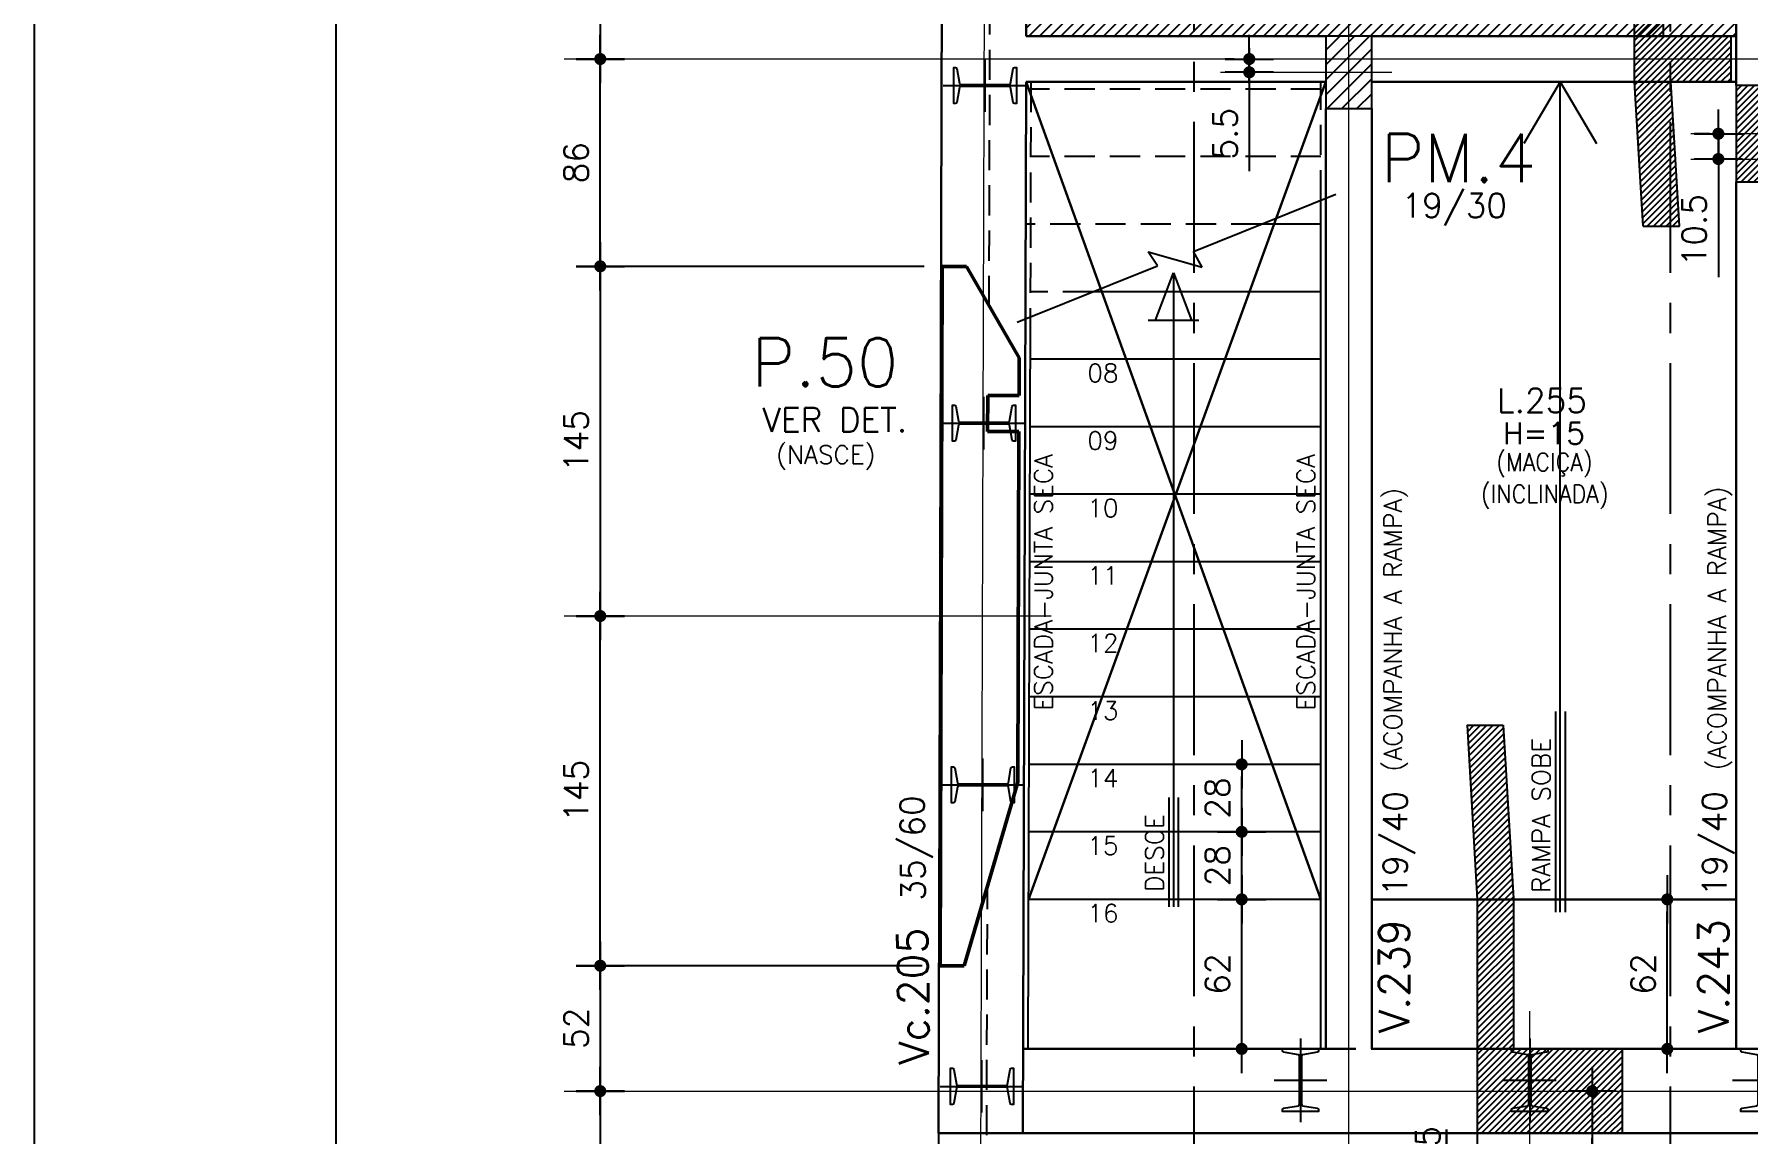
# Model space of a CAD drawing. Header units: inches. Extents: x 0 to 5940, y 0 to 4205.
# Drawn here: x 0 to 710, y 983 to 1438 of the extents above; entities that cross this region are included whole.
import ezdxf
from ezdxf.enums import TextEntityAlignment as Align

# ---------------------------------------------------------------- set-up
doc = ezdxf.new("R2010")
doc.units = ezdxf.units.IN
doc.header["$LTSCALE"] = 50
doc.header["$MEASUREMENT"] = 0
doc.linetypes.add('CENTER', pattern=[2, 1.25, -0.25, 0.25, -0.25])
doc.linetypes.add('HIDDEN', pattern=[0.375, 0.25, -0.125])
for name, color, linetype in [('ALVENARIA', 10, 'HIDDEN'), ('CORTE-FORMA', 1, 'Continuous'), ('COTA', 6, 'Continuous'), ('DIVISA DO TERRENO', 1, 'CENTER'), ('ESCADA', 8, 'Continuous'), ('FO-HACHURA_PILAR-CONT', 252, 'Continuous'), ('FO-HACHURA_PILAR-MORRE', 252, 'Continuous'), ('FO-TEXTO-LAJES', 152, 'Continuous'), ('FO-TEXTO-VIGAS', 3, 'Continuous'), ('FOLHA', 7, 'Continuous'), ('HACHUR LAJE', 141, 'Continuous'), ('NIVEL', 3, 'Continuous'), ('P-C', 1, 'Continuous'), ('P-M', 7, 'Continuous'), ('P-N', 5, 'Continuous'), ('PERFIL-CORTINA', 253, 'Continuous'), ('PILAR METALICO', 210, 'Continuous'), ('TEXTO', 3, 'Continuous')]:
    doc.layers.add(name, color=color, linetype=linetype)
for name, color, linetype, lineweight in [('FO-Eixos', 150, 'Continuous', 5), ('FO-Textos dos pilares', 3, 'Continuous', 20), ('FO-Vigas', 2, 'Continuous', 30), ('SEM LAJE', 8, 'Continuous', 30)]:
    doc.layers.add(name, color=color, linetype=linetype, lineweight=lineweight)
doc.styles.add('ROMANS', font='romans.shx')
doc.dimstyles.new('COTA_50', dxfattribs={"dimscale": 5, "dimtxt": 2, "dimasz": 1, "dimexe": 2, "dimexo": 1.5, "dimgap": 1, "dimtad": 1, "dimzin": 12, "dimdsep": 46, "dimtxsty": 'ROMANS', "dimblk1": 'COTA', "dimblk2": 'COTA', "dimsah": 1, "dimcen": -4, "dimdle": 1.5, "dimclrd": 6, "dimclre": 6, "dimclrt": 3, "dimadec": 0, "dimazin": 0, "dimtfac": 1, "dimtofl": 0, "dimtmove": 0, "dimatfit": 3, "dimldrblk": 'COTA', "dimfxl": 1, "dimtolj": 1, "dimtzin": 12, "dimarcsym": 0})
pattern_1 = [(45, (-4662.459, 9121.8574), (-1.3258252, 1.3258252), [])]

# ---------------------------------------------------------------- blocks, each defined once
blk = doc.blocks.new('COTA')
at = {"layer": 'COTA'}
for p, q in [((0, -2), (0, 2)), ((2, 0), (-2, 0))]:
    blk.add_line(p, q, dxfattribs=at)
at = {"layer": 'COTA', "const_width": 0.5}
blk.add_lwpolyline([(-0.25, 0, 1), (0.25, 0, 1)], format="xyb", close=True, dxfattribs=at)
blk = doc.blocks.new('*D180')
at = {"layer": 'COTA', "color": 6, "lineweight": -2, "transparency": 16777216}
for p, q in [((240.71, 1638.71), (224.57, 1638.71)), ((234.57, 1633.71), (234.57, 1433.17)), ((240.71, 1428.17), (224.57, 1428.17))]:
    blk.add_line(p, q, dxfattribs=at)
at = {"layer": 'Defpoints', "color": 0, "transparency": 16777216}
for p in [(248.21, 1638.71), (234.57, 1428.17), (248.21, 1428.17)]:
    blk.add_point(p, dxfattribs=at)
at = {"layer": 'COTA', "color": 6, "lineweight": -2, "transparency": 16777216, "xscale": 5, "yscale": 5, "zscale": 5}
for p, rotation in [((234.57, 1638.71), 90), ((234.57, 1428.17), 270)]:
    blk.add_blockref('COTA', p, dxfattribs=dict(at, rotation=rotation))
at = {"layer": 'COTA', "color": 3, "transparency": 16777216, "insert": (224.57, 1533.44), "char_height": 10, "attachment_point": 5, "rotation": 90, "style": 'ROMANS'}
blk.add_mtext('\\A1;210.5', dxfattribs=at)
blk = doc.blocks.new('*D181')
at = {"layer": 'COTA', "color": 6, "lineweight": -2, "transparency": 16777216}
for p, q in [((243.64, 1428.17), (224.57, 1428.17)), ((234.57, 1347.21), (234.57, 1423.17)), ((368.8, 1342.21), (224.57, 1342.21))]:
    blk.add_line(p, q, dxfattribs=at)
at = {"layer": 'Defpoints', "color": 0, "transparency": 16777216}
for p in [(234.57, 1428.17), (251.14, 1428.17), (376.3, 1342.21)]:
    blk.add_point(p, dxfattribs=at)
at = {"layer": 'COTA', "color": 6, "lineweight": -2, "transparency": 16777216, "xscale": 5, "yscale": 5, "zscale": 5}
for p, rotation in [((234.57, 1428.17), 90), ((234.57, 1342.21), 270)]:
    blk.add_blockref('COTA', p, dxfattribs=dict(at, rotation=rotation))
at = {"layer": 'COTA', "color": 3, "transparency": 16777216, "insert": (224.57, 1385.19), "char_height": 10, "attachment_point": 5, "rotation": 90, "style": 'ROMANS'}
blk.add_mtext('\\A1;86', dxfattribs=at)
blk = doc.blocks.new('*D182')
at = {"layer": 'COTA', "color": 6, "lineweight": -2, "transparency": 16777216}
for p, q in [((241.83, 1052.21), (224.57, 1052.21)), ((234.57, 1047.21), (234.57, 1005.21)), ((241.83, 1000.21), (224.57, 1000.21))]:
    blk.add_line(p, q, dxfattribs=at)
at = {"layer": 'Defpoints', "color": 0, "transparency": 16777216}
for p in [(249.33, 1052.21), (234.57, 1000.21), (249.33, 1000.21)]:
    blk.add_point(p, dxfattribs=at)
at = {"layer": 'COTA', "color": 6, "lineweight": -2, "transparency": 16777216, "xscale": 5, "yscale": 5, "zscale": 5}
for p, rotation in [((234.57, 1052.21), 90), ((234.57, 1000.21), 270)]:
    blk.add_blockref('COTA', p, dxfattribs=dict(at, rotation=rotation))
at = {"layer": 'COTA', "color": 3, "transparency": 16777216, "insert": (224.57, 1026.21), "char_height": 10, "attachment_point": 5, "rotation": 90, "style": 'ROMANS'}
blk.add_mtext('\\A1;52', dxfattribs=at)
blk = doc.blocks.new('*D183')
at = {"layer": 'COTA', "color": 6, "lineweight": -2, "transparency": 16777216}
for p, q in [((242.31, 1000.21), (224.57, 1000.21)), ((234.57, 995.21), (234.57, 920.71)), ((242.31, 915.71), (224.57, 915.71))]:
    blk.add_line(p, q, dxfattribs=at)
at = {"layer": 'Defpoints', "color": 0, "transparency": 16777216}
for p in [(249.81, 1000.21), (234.57, 915.71), (249.81, 915.71)]:
    blk.add_point(p, dxfattribs=at)
at = {"layer": 'COTA', "color": 6, "lineweight": -2, "transparency": 16777216, "xscale": 5, "yscale": 5, "zscale": 5}
for p, rotation in [((234.57, 1000.21), 90), ((234.57, 915.71), 270)]:
    blk.add_blockref('COTA', p, dxfattribs=dict(at, rotation=rotation))
at = {"layer": 'COTA', "color": 3, "transparency": 16777216, "insert": (224.57, 957.96), "char_height": 10, "attachment_point": 5, "rotation": 90, "style": 'ROMANS'}
blk.add_mtext('\\A1;84.5', dxfattribs=at)
blk = doc.blocks.new('*D187')
at = {"layer": 'COTA', "color": 6, "lineweight": -2, "transparency": 16777216}
for p, q in [((647.71, 1000.21), (635.65, 1000.21)), ((645.65, 995.21), (645.65, 975.71)), ((647.71, 970.71), (635.65, 970.71)), ((645.65, 970.71), (645.65, 925.23))]:
    blk.add_line(p, q, dxfattribs=at)
at = {"layer": 'Defpoints', "color": 0, "transparency": 16777216}
for p in [(655.21, 1000.21), (645.65, 970.71), (655.21, 970.71)]:
    blk.add_point(p, dxfattribs=at)
at = {"layer": 'COTA', "color": 6, "lineweight": -2, "transparency": 16777216, "xscale": 5, "yscale": 5, "zscale": 5}
for p, rotation in [((645.65, 1000.21), 90), ((645.65, 970.71), 270)]:
    blk.add_blockref('COTA', p, dxfattribs=dict(at, rotation=rotation))
at = {"layer": 'COTA', "color": 3, "transparency": 16777216, "insert": (635.65, 945.47), "char_height": 10, "attachment_point": 5, "rotation": 90, "style": 'ROMANS'}
blk.add_mtext('\\A1;29.5', dxfattribs=at)
blk = doc.blocks.new('*D201')
at = {"layer": 'COTA', "color": 6, "lineweight": -2, "transparency": 16777216}
for p, q in [((697.95, 1402.21), (697.95, 1407.21)), ((694.45, 1397.21), (687.95, 1397.21)), ((694.45, 1386.71), (687.95, 1386.71)), ((697.95, 1381.71), (697.95, 1337.66))]:
    blk.add_line(p, q, dxfattribs=at)
at = {"layer": 'Defpoints', "color": 0, "transparency": 16777216}
for p in [(701.95, 1397.21), (697.95, 1386.71), (701.95, 1386.71)]:
    blk.add_point(p, dxfattribs=at)
at = {"layer": 'COTA', "color": 6, "lineweight": -2, "transparency": 16777216, "xscale": 5, "yscale": 5, "zscale": 5}
for p, rotation in [((697.95, 1397.21), 270), ((697.95, 1386.71), 90)]:
    blk.add_blockref('COTA', p, dxfattribs=dict(at, rotation=rotation))
at = {"layer": 'COTA', "color": 3, "transparency": 16777216, "insert": (687.95, 1357.18), "char_height": 10, "attachment_point": 5, "rotation": 90, "style": 'ROMANS'}
blk.add_mtext('\\A1;10.5', dxfattribs=at)
blk = doc.blocks.new('*D278')
at = {"layer": 'COTA', "color": 6, "lineweight": -2, "transparency": 16777216}
for p, q in [((368.8, 1342.21), (224.57, 1342.21)), ((234.57, 1337.21), (234.57, 1202.21)), ((240.09, 1197.21), (224.57, 1197.21))]:
    blk.add_line(p, q, dxfattribs=at)
at = {"layer": 'Defpoints', "color": 0, "transparency": 16777216}
for p in [(376.3, 1342.21), (234.57, 1197.21), (247.59, 1197.21)]:
    blk.add_point(p, dxfattribs=at)
at = {"layer": 'COTA', "color": 6, "lineweight": -2, "transparency": 16777216, "xscale": 5, "yscale": 5, "zscale": 5}
for p, rotation in [((234.57, 1342.21), 90), ((234.57, 1197.21), 270)]:
    blk.add_blockref('COTA', p, dxfattribs=dict(at, rotation=rotation))
at = {"layer": 'COTA', "color": 3, "transparency": 16777216, "insert": (224.57, 1269.71), "char_height": 10, "attachment_point": 5, "rotation": 90, "style": 'ROMANS'}
blk.add_mtext('\\A1;145', dxfattribs=at)
blk = doc.blocks.new('*D279')
at = {"layer": 'COTA', "color": 6, "lineweight": -2, "transparency": 16777216}
for p, q in [((242.04, 1197.21), (224.57, 1197.21)), ((234.57, 1057.21), (234.57, 1192.21)), ((367.95, 1052.21), (224.57, 1052.21))]:
    blk.add_line(p, q, dxfattribs=at)
at = {"layer": 'Defpoints', "color": 0, "transparency": 16777216}
for p in [(234.57, 1197.21), (249.54, 1197.21), (375.45, 1052.21)]:
    blk.add_point(p, dxfattribs=at)
at = {"layer": 'COTA', "color": 6, "lineweight": -2, "transparency": 16777216, "xscale": 5, "yscale": 5, "zscale": 5}
for p, rotation in [((234.57, 1197.21), 90), ((234.57, 1052.21), 270)]:
    blk.add_blockref('COTA', p, dxfattribs=dict(at, rotation=rotation))
at = {"layer": 'COTA', "color": 3, "transparency": 16777216, "insert": (224.57, 1124.71), "char_height": 10, "attachment_point": 5, "rotation": 90, "style": 'ROMANS'}
blk.add_mtext('\\A1;145', dxfattribs=at)
blk = doc.blocks.new('*D296')
at = {"layer": 'COTA', "color": 6, "lineweight": -2, "transparency": 16777216}
for p, q in [((503.55, 1433.17), (503.55, 1438.17)), ((497.27, 1428.17), (493.55, 1428.17)), ((497.27, 1422.67), (493.55, 1422.67)), ((503.55, 1417.67), (503.55, 1381.72))]:
    blk.add_line(p, q, dxfattribs=at)
at = {"layer": 'Defpoints', "color": 0, "transparency": 16777216}
for p in [(504.77, 1428.17), (503.55, 1422.67), (504.77, 1422.67)]:
    blk.add_point(p, dxfattribs=at)
at = {"layer": 'COTA', "color": 6, "lineweight": -2, "transparency": 16777216, "xscale": 5, "yscale": 5, "zscale": 5}
for p, rotation in [((503.55, 1428.17), 270), ((503.55, 1422.67), 90)]:
    blk.add_blockref('COTA', p, dxfattribs=dict(at, rotation=rotation))
at = {"layer": 'COTA', "color": 3, "transparency": 16777216, "insert": (493.55, 1397.2), "char_height": 10, "attachment_point": 5, "rotation": 90, "style": 'ROMANS'}
blk.add_mtext('\\A1;5.5', dxfattribs=at)
blk = doc.blocks.new('*D311')
at = {"layer": 'COTA', "color": 6, "lineweight": -2, "transparency": 16777216}
for p, q in [((675.84, 1079.71), (666.79, 1079.71)), ((676.79, 1022.71), (676.79, 1074.71)), ((675.84, 1017.71), (666.79, 1017.71))]:
    blk.add_line(p, q, dxfattribs=at)
at = {"layer": 'Defpoints', "color": 0, "transparency": 16777216}
for p in [(676.79, 1079.71), (683.34, 1079.71), (683.34, 1017.71)]:
    blk.add_point(p, dxfattribs=at)
at = {"layer": 'COTA', "color": 6, "lineweight": -2, "transparency": 16777216, "xscale": 5, "yscale": 5, "zscale": 5}
for p, rotation in [((676.79, 1079.71), 90), ((676.79, 1017.71), 270)]:
    blk.add_blockref('COTA', p, dxfattribs=dict(at, rotation=rotation))
at = {"layer": 'COTA', "color": 3, "transparency": 16777216, "insert": (666.79, 1048.71), "char_height": 10, "attachment_point": 5, "rotation": 90, "style": 'ROMANS'}
blk.add_mtext('\\A1;62', dxfattribs=at)
blk = doc.blocks.new('*D312')
at = {"layer": 'COTA', "color": 6, "lineweight": -2, "transparency": 16777216}
for p, q in [((503.35, 1079.71), (510.41, 1079.71)), ((500.41, 1022.71), (500.41, 1074.71)), ((503.35, 1017.71), (510.41, 1017.71))]:
    blk.add_line(p, q, dxfattribs=at)
at = {"layer": 'Defpoints', "color": 0, "transparency": 16777216}
for p in [(495.85, 1079.71), (500.41, 1079.71), (495.85, 1017.71)]:
    blk.add_point(p, dxfattribs=at)
at = {"layer": 'COTA', "color": 6, "lineweight": -2, "transparency": 16777216, "xscale": 5, "yscale": 5, "zscale": 5}
for p, rotation in [((500.41, 1079.71), 90), ((500.41, 1017.71), 270)]:
    blk.add_blockref('COTA', p, dxfattribs=dict(at, rotation=rotation))
at = {"layer": 'COTA', "color": 3, "transparency": 16777216, "insert": (490.41, 1048.71), "char_height": 10, "attachment_point": 5, "rotation": 90, "style": 'ROMANS'}
blk.add_mtext('\\A1;62', dxfattribs=at)
blk = doc.blocks.new('*D313')
at = {"layer": 'COTA', "color": 6, "lineweight": -2, "transparency": 16777216}
for p, q in [((495.15, 1107.71), (510.41, 1107.71)), ((500.41, 1084.71), (500.41, 1102.71)), ((495.15, 1079.71), (510.41, 1079.71))]:
    blk.add_line(p, q, dxfattribs=at)
at = {"layer": 'Defpoints', "color": 0, "transparency": 16777216}
for p in [(487.65, 1107.71), (500.41, 1107.71), (487.65, 1079.71)]:
    blk.add_point(p, dxfattribs=at)
at = {"layer": 'COTA', "color": 6, "lineweight": -2, "transparency": 16777216, "xscale": 5, "yscale": 5, "zscale": 5}
for p, rotation in [((500.41, 1107.71), 90), ((500.41, 1079.71), 270)]:
    blk.add_blockref('COTA', p, dxfattribs=dict(at, rotation=rotation))
at = {"layer": 'COTA', "color": 3, "transparency": 16777216, "insert": (490.41, 1093.71), "char_height": 10, "attachment_point": 5, "rotation": 90, "style": 'ROMANS'}
blk.add_mtext('\\A1;28', dxfattribs=at)
blk = doc.blocks.new('*D320')
at = {"layer": 'COTA', "color": 6, "lineweight": -2, "transparency": 16777216}
for p, q in [((499.25, 1135.71), (490.41, 1135.71)), ((500.41, 1112.71), (500.41, 1130.71)), ((499.25, 1107.71), (490.41, 1107.71))]:
    blk.add_line(p, q, dxfattribs=at)
at = {"layer": 'Defpoints', "color": 0, "transparency": 16777216}
for p in [(500.41, 1135.71), (506.75, 1135.71), (506.75, 1107.71)]:
    blk.add_point(p, dxfattribs=at)
at = {"layer": 'COTA', "color": 6, "lineweight": -2, "transparency": 16777216, "xscale": 5, "yscale": 5, "zscale": 5}
for p, rotation in [((500.41, 1135.71), 90), ((500.41, 1107.71), 270)]:
    blk.add_blockref('COTA', p, dxfattribs=dict(at, rotation=rotation))
at = {"layer": 'COTA', "color": 3, "transparency": 16777216, "insert": (490.41, 1121.71), "char_height": 10, "attachment_point": 5, "rotation": 90, "style": 'ROMANS'}
blk.add_mtext('\\A1;28', dxfattribs=at)
blk = doc.blocks.new('A$7E7B159102C265')
at = {"layer": 'PERFIL-CORTINA'}
for p, q in [((18.61, 939.39), (18.61, 961.21)), ((1.26, 950.3), (35.96, 950.3)), ((18.18, 799.39), (18.18, 821.21)), ((0.83, 810.3), (35.53, 810.3)), ((17.73, 649.39), (17.73, 671.21)), ((0.38, 660.3), (35.08, 660.3)), ((149.36, 555.17), (149.36, 520.47)), ((244.36, 555.17), (244.36, 520.47)), ((17.35, 524.39), (17.35, 546.21)), ((0, 535.3), (34.7, 535.3)), ((138.45, 537.82), (160.27, 537.82)), ((233.45, 537.82), (255.27, 537.82)), ((328.45, 537.82), (350.27, 537.82))]:
    blk.add_line(p, q, dxfattribs=at)
for points in [[(28.57, 949.9), (8.64, 949.9, 0.348536), (8.03, 949.42), (6.97, 943.28, -0.348536), (6.36, 942.8), (5.61, 942.8), (5.61, 957.8), (6.36, 957.8, -0.348536), (6.97, 957.31), (8.03, 951.17, 0.348536), (8.64, 950.69), (28.57, 950.69, 0.348536), (29.18, 951.17), (30.24, 957.31, -0.348536), (30.85, 957.8), (31.61, 957.8), (31.61, 942.8), (30.85, 942.8, -0.348536), (30.24, 943.28), (29.18, 949.42, 0.34905), (28.57, 949.9)], [(28.15, 809.9), (8.22, 809.9, 0.348536), (7.61, 809.42), (6.55, 803.28, -0.348536), (5.94, 802.8), (5.18, 802.8), (5.18, 817.8), (5.94, 817.8, -0.348536), (6.55, 817.31), (7.61, 811.17, 0.348536), (8.22, 810.69), (28.15, 810.69, 0.348536), (28.76, 811.17), (29.82, 817.31, -0.348536), (30.43, 817.8), (31.18, 817.8), (31.18, 802.8), (30.43, 802.8, -0.348536), (29.82, 803.28), (28.76, 809.42, 0.34905), (28.15, 809.9)], [(27.69, 659.9), (7.76, 659.9, 0.348536), (7.15, 659.42), (6.09, 653.28, -0.348536), (5.48, 652.8), (4.73, 652.8), (4.73, 667.8), (5.48, 667.8, -0.348536), (6.09, 667.32), (7.15, 661.17, 0.348536), (7.76, 660.69), (27.69, 660.69, 0.348536), (28.3, 661.17), (29.36, 667.32, -0.348536), (29.97, 667.8), (30.73, 667.8), (30.73, 652.8), (29.97, 652.8, -0.348536), (29.36, 653.28), (28.3, 659.42, 0.34905), (27.69, 659.9)], [(148.96, 527.85), (148.96, 547.78, 0.348536), (148.48, 548.39), (142.34, 549.46, -0.348536), (141.86, 550.06), (141.86, 550.82), (156.86, 550.82), (156.86, 550.06, -0.348536), (156.37, 549.46), (150.23, 548.39, 0.348536), (149.75, 547.78), (149.75, 527.85, 0.348536), (150.23, 527.25), (156.37, 526.18, -0.348536), (156.86, 525.57), (156.86, 524.82), (141.86, 524.82), (141.86, 525.57, -0.348536), (142.34, 526.18), (148.48, 527.25, 0.34905), (148.96, 527.85)], [(243.96, 527.85), (243.96, 547.78, 0.348536), (243.48, 548.39), (237.34, 549.46, -0.348536), (236.86, 550.06), (236.86, 550.82), (251.86, 550.82), (251.86, 550.06, -0.348536), (251.37, 549.46), (245.23, 548.39, 0.348536), (244.75, 547.78), (244.75, 527.85, 0.348536), (245.23, 527.25), (251.37, 526.18, -0.348536), (251.86, 525.57), (251.86, 524.82), (236.86, 524.82), (236.86, 525.57, -0.348536), (237.34, 526.18), (243.48, 527.25, 0.34905), (243.96, 527.85)], [(338.96, 527.85), (338.96, 547.78, 0.348536), (338.48, 548.39), (332.34, 549.46, -0.348536), (331.86, 550.06), (331.86, 550.82), (346.86, 550.82), (346.86, 550.06, -0.348536), (346.37, 549.46), (340.23, 548.39, 0.348536), (339.75, 547.78), (339.75, 527.85, 0.348536), (340.23, 527.25), (346.37, 526.18, -0.348536), (346.86, 525.57), (346.86, 524.82), (331.86, 524.82), (331.86, 525.57, -0.348536), (332.34, 526.18), (338.48, 527.25, 0.34905), (338.96, 527.85)], [(27.31, 534.91), (7.38, 534.91, 0.348536), (6.78, 534.42), (5.71, 528.28, -0.348536), (5.1, 527.8), (4.35, 527.8), (4.35, 542.8), (5.1, 542.8, -0.348536), (5.71, 542.32), (6.78, 536.18, 0.348536), (7.38, 535.69), (27.31, 535.69, 0.348536), (27.92, 536.18), (28.99, 542.32, -0.348536), (29.59, 542.8), (30.35, 542.8), (30.35, 527.8), (29.59, 527.8, -0.348536), (28.99, 528.28), (27.92, 534.42, 0.34905), (27.31, 534.91)]]:
    blk.add_lwpolyline(points, format="xyb", dxfattribs=at)

msp = doc.modelspace()

# ---------------------------------------------------------------- hatches: boundary and pattern name
at = {"layer": 'CORTE-FORMA'}
h = msp.add_hatch(dxfattribs=at)
h.set_pattern_fill('ANSI31', color=70, scale=15)
h.set_pattern_definition(pattern_1)
h.paths.add_polyline_path([(663.235, 1629.207), (663.235, 1418.673), (666.764, 1358.856), (681.79, 1358.856), (678.262, 1418.673), (703.235, 1418.673), (703.235, 1437.673), (675.235, 1437.673), (675.235, 1629.207), (689.06, 1629.207), (694.434, 1642.63), (693.149, 1634.337), (698.702, 1648.207), (635.735, 1648.207), (635.735, 1708.207), (620.735, 1708.207), (620.735, 1629.207)])
h = msp.add_hatch(dxfattribs=at)
h.set_pattern_fill('ANSI31', color=70, scale=15)
h.set_pattern_definition(pattern_1)
h.paths.add_polyline_path([(598.028, 982.707), (658.028, 982.707), (658.028, 1017.707), (613.028, 1017.707), (613.028, 1080.145), (608.831, 1151.91), (593.805, 1151.91), (598.028, 1079.707)])
at = {"layer": 'FO-HACHURA_PILAR-CONT'}
h = msp.add_hatch(dxfattribs=at)
h.set_pattern_fill('ANSI31', color=256, scale=15)
h.set_pattern_definition([(45, (-4652.459, 9121.8574), (-1.3258252, 1.3258252), [])])
h.paths.add_polyline_path([(705.304, 1377.207), (714.804, 1377.207), (724.304, 1377.207), (724.304, 1397.207), (724.304, 1417.207), (714.804, 1417.207), (705.304, 1417.207), (705.304, 1397.207)])
at = {"layer": 'FO-HACHURA_PILAR-MORRE'}
h = msp.add_hatch(dxfattribs=at)
h.set_pattern_fill('ANSI31', color=256, scale=35)
h.set_pattern_definition([(45, (-4340.959, 9121.8574), (-3.0935922, 3.0935922), [])])
h.paths.add_polyline_path([(554.27, 1407.673), (554.27, 1437.673), (535.27, 1437.673), (535.27, 1407.673)])
at = {"layer": 'HACHUR LAJE'}
h = msp.add_hatch(dxfattribs=at)
h.set_pattern_fill('ANSI31', color=53, scale=25)
h.set_pattern_definition([(45, (-4662.459, 9121.8574), (-2.2097087, 2.2097087), [])])
h.paths.add_polyline_path([(412.097, 1768.707), (584.27, 1768.707), (584.27, 1629.207), (705.304, 1629.207), (705.304, 1437.673), (411.094, 1437.673)])

# ---------------------------------------------------------------- linework, layer by layer
at = {"layer": 'ALVENARIA', "flags": 128}
for points in [[(395.747, 1325.804), (396.128, 1454.613)], [(394.563, 925.672), (395.035, 1085.017)]]:
    msp.add_lwpolyline(points, dxfattribs=at)
at = {"layer": 'CORTE-FORMA'}
for p, q in [((663.235, 1418.673), (663.235, 1629.207)), ((675.235, 1437.673), (675.235, 1629.207)), ((675.235, 1437.673), (703.235, 1437.673)), ((703.235, 1418.673), (703.235, 1437.673)), ((666.764, 1358.856), (663.235, 1418.673)), ((678.262, 1418.673), (703.235, 1418.673)), ((681.79, 1358.856), (678.262, 1418.673)), ((593.805, 1151.91), (598.028, 1079.707)), ((608.831, 1151.91), (613.028, 1080.145)), ((598.028, 1079.707), (598.028, 982.707)), ((613.028, 1080.145), (613.028, 1017.707)), ((613.028, 1017.707), (658.028, 1017.707)), ((658.028, 1017.707), (658.028, 982.707)), ((598.028, 982.707), (658.028, 982.707))]:
    msp.add_line(p, q, dxfattribs=at)
at = {"layer": 'CORTE-FORMA', "color": 70}
for p, q in [((666.764, 1358.856), (681.79, 1358.856)), ((593.805, 1151.91), (608.831, 1151.91))]:
    msp.add_line(p, q, dxfattribs=at)
at = {"layer": 'CORTE-FORMA', "linetype": 'HIDDEN'}
msp.add_line((598.028, 982.707), (598.028, 925.707), dxfattribs=at)
at = {"layer": 'DIVISA DO TERRENO'}
msp.add_line((374.715, 982.707), (373.132, 460.554), dxfattribs=at)
at = {"layer": 'ESCADA', "linetype": 'HIDDEN'}
for p, q in [((413.036, 1418.673), (412.741, 1321.253)), ((533.27, 1415.707), (413.027, 1415.707)), ((533.27, 1369.632), (533.27, 1418.673)), ((533.27, 1387.707), (412.942, 1387.707)), ((508.544, 1359.707), (410.857, 1359.707)), ((438.786, 1331.707), (412.773, 1331.707))]:
    msp.add_line(p, q, dxfattribs=at)
at = {"layer": 'ESCADA'}
for p, q in [((480.43, 1348.423), (539.4, 1372.092)), ((533.27, 1017.707), (533.27, 1369.632)), ((533.27, 1359.707), (508.544, 1359.707)), ((407.371, 1319.098), (465.455, 1342.412)), ((465.455, 1342.412), (461.582, 1348.215)), ((461.582, 1348.215), (484.024, 1341.81)), ((484.024, 1341.81), (480.43, 1348.423)), ((533.27, 1331.707), (438.786, 1331.707)), ((412.741, 1321.253), (411.821, 1017.707)), ((533.27, 1303.707), (412.688, 1303.707)), ((533.27, 1275.707), (412.603, 1275.707)), ((533.27, 1247.707), (412.518, 1247.707)), ((533.27, 1219.707), (412.433, 1219.707)), ((533.27, 1191.707), (412.348, 1191.707)), ((533.27, 1163.707), (412.263, 1163.707)), ((533.27, 1135.707), (412.178, 1135.707)), ((533.27, 1107.707), (412.094, 1107.707)), ((533.27, 1079.707), (412.009, 1079.707))]:
    msp.add_line(p, q, dxfattribs=at)
at = {"layer": 'FO-Eixos'}
for p, q in [((400.571, 3739.455), (392.062, 932.306)), ((544.77, 332.413), (544.77, 1502.402)), ((781.489, 1428.173), (219.571, 1428.173)), ((491.657, 1422.673), (562.651, 1422.673)), ((732.404, 1397.207), (686.604, 1397.207)), ((686.604, 1386.707), (1077.152, 1386.707)), ((421.479, 1197.207), (219.571, 1197.207)), ((619.804, 669.419), (619.804, 1033.426)), ((219.571, 1000.207), (1080.271, 1000.207))]:
    msp.add_line(p, q, dxfattribs=at)
at = {"layer": 'FO-Vigas'}
for p, q in [((383.071, 3739.257), (374.715, 982.707)), ((411.094, 1437.673), (411.674, 1629.207)), ((705.304, 1417.207), (705.304, 1608.207)), ((535.27, 1437.673), (411.094, 1437.673)), ((705.304, 1437.673), (554.27, 1437.673)), ((409.715, 982.707), (411.036, 1418.673)), ((535.27, 1418.673), (411.036, 1418.673)), ((705.304, 1418.673), (554.27, 1418.673)), ((535.27, 1017.707), (535.27, 1407.673)), ((554.27, 1017.707), (554.27, 1407.673)), ((705.304, 1017.707), (705.304, 1377.207)), ((705.304, 1079.707), (554.27, 1079.707)), ((535.27, 1017.707), (409.821, 1017.707)), ((705.304, 1017.707), (554.27, 1017.707)), ((374.715, 982.707), (1080.271, 982.707))]:
    msp.add_line(p, q, dxfattribs=at)
at = {"layer": 'FO-Vigas', "color": 8, "linetype": 'HIDDEN'}
for p, q in [((535.27, 1017.707), (554.27, 1017.707)), ((705.304, 1017.707), (724.304, 1017.707))]:
    msp.add_line(p, q, dxfattribs=at)
at = {"layer": 'FOLHA', "color": 1}
msp.add_line((125, 4155), (125, 50), dxfattribs=at)
at = {"layer": 'FOLHA'}
msp.add_lwpolyline([(0, 4205), (0, 0), (5940, 0), (5940, 4205)], close=True, dxfattribs=at)
at = {"layer": 'P-C'}
msp.add_lwpolyline([(705.304, 1377.207), (714.804, 1377.207), (724.304, 1377.207), (724.304, 1397.207), (724.304, 1417.207), (714.804, 1417.207), (705.304, 1417.207), (705.304, 1397.207), (705.304, 1377.207)], close=True, dxfattribs=at)
at = {"layer": 'P-M'}
msp.add_lwpolyline([(554.27, 1407.673), (554.27, 1437.673), (535.27, 1437.673), (535.27, 1407.673)], close=True, dxfattribs=at)
at = {"layer": 'P-N', "color": 5, "linetype": 'Continuous', "lineweight": 50}
for p, q in [((376.304, 1342.207), (375.447, 1052.208)), ((386.304, 1342.177), (376.304, 1342.207)), ((408.192, 1304.223), (386.304, 1342.177)), ((408.146, 1288.689), (408.192, 1304.223)), ((395.102, 1273.689), (395.146, 1288.689)), ((408.146, 1288.689), (395.146, 1288.689)), ((408.102, 1273.689), (395.102, 1273.689)), ((407.672, 1128.298), (408.102, 1273.689)), ((385.447, 1052.179), (407.672, 1128.298)), ((375.447, 1052.208), (385.447, 1052.179))]:
    msp.add_line(p, q, dxfattribs=at)
at = {"layer": 'SEM LAJE'}
for p, q in [((411.036, 1418.673), (533.27, 1079.672)), ((412.009, 1079.672), (535.27, 1418.673))]:
    msp.add_line(p, q, dxfattribs=at)
at = {"layer": 'TEXTO', "color": 8, "linetype": 'CENTER'}
for p, q in [((480.674, 439.564), (480.674, 3797.333)), ((678.174, 439.564), (678.174, 2254.064))]:
    msp.add_line(p, q, dxfattribs=at)
at = {"layer": 'TEXTO', "color": 8}
for p, q in [((632.395, 1418.673), (617.395, 1393.173)), ((632.395, 1074.435), (632.395, 1418.673)), ((632.395, 1418.673), (647.395, 1393.173)), ((464.644, 1319.959), (472.144, 1339.472)), ((472.144, 1339.472), (472.144, 1076.554)), ((472.144, 1339.472), (479.644, 1319.959)), ((461.644, 1319.959), (482.644, 1319.959)), ((630.395, 1157.657), (630.395, 1074.435)), ((634.395, 1157.657), (634.395, 1074.435)), ((470.144, 1122.025), (470.144, 1076.554)), ((474.144, 1122.025), (474.144, 1076.554))]:
    msp.add_line(p, q, dxfattribs=at)

# ---------------------------------------------------------------- block references
at = {"layer": 'PILAR METALICO'}
msp.add_blockref('A$7E7B159102C265', (375.425, 466.889), dxfattribs=at)

# ---------------------------------------------------------------- texts
at = {"layer": 'FO-TEXTO-LAJES', "style": 'ROMANS'}
msp.add_text('L.255', height=10, dxfattribs=at).set_placement((606.249, 1281.6))
at = {"layer": 'FO-TEXTO-LAJES', "color": 3, "style": 'ROMANS'}
msp.add_text('H=15', height=9, dxfattribs=at).set_placement((608.676, 1268.519))
at = {"layer": 'FO-TEXTO-LAJES', "color": 4, "style": 'ROMANS', "width": 0.9}
for s, p in [('(MACIÇA)', (605.931, 1257.301)), ('(INCLINADA)', (599.532, 1244.09))]:
    msp.add_text(s, height=7.5, dxfattribs=at).set_placement(p)
at = {"layer": 'FO-TEXTO-VIGAS', "color": 4, "style": 'ROMANS'}
for p in [(566.806, 1132.708), (701.122, 1133.277)]:
    msp.add_text('(ACOMPANHA A RAMPA)', height=7.5, rotation=90, dxfattribs=at).set_placement(p)
at = {"layer": 'FO-TEXTO-VIGAS', "style": 'ROMANS'}
for s, rotation, p in [('19/40', 90, (568.983, 1080.899)), ('19/40', 90, (701.313, 1080.899)), ('35/60', 90.736888, (369.313, 1079.205))]:
    msp.add_text(s, height=10, rotation=rotation, dxfattribs=at).set_placement(p)
at = {"layer": 'FO-TEXTO-VIGAS', "color": 1, "style": 'ROMANS'}
for s, rotation, p in [('Vc.205', 90.736888, (370.861, 1011.233)), ('V.239', 90, (569.803, 1024.291)), ('V.243', 90, (702.133, 1024.291))]:
    msp.add_text(s, height=12.5, rotation=rotation, dxfattribs=at).set_placement(p)
at = {"layer": 'FO-Textos dos pilares', "color": 1, "style": 'ROMANS'}
for s, p in [('PM.4', (558.049, 1377.107)), ('P.50', (297.29, 1292.409))]:
    msp.add_text(s, height=20, dxfattribs=at).set_placement(p)
at = {"layer": 'FO-Textos dos pilares', "color": 3, "style": 'ROMANS'}
for s, p in [('19/30', (566.633, 1362.415)), ('VER DET.', (301.77, 1273.585))]:
    msp.add_text(s, height=10, dxfattribs=at).set_placement(p)
at = {"layer": 'FO-Textos dos pilares', "color": 4, "style": 'ROMANS'}
msp.add_text('(NASCE)', height=7.5, dxfattribs=at).set_placement((307.496, 1260.382))
at = {"layer": 'NIVEL', "color": 3, "style": 'ROMANS'}
for s, p in [('5', (582.521, 981.494)), ('723.61_', (584.367, 957.288))]:
    msp.add_text(s, height=10, rotation=90, dxfattribs=at).set_placement(p, align=Align.CENTER)
at = {"layer": 'TEXTO', "color": 4, "style": 'ROMANS'}
for s, p in [('08', (436.472, 1294.223)), ('09', (436.472, 1266.223)), ('10', (436.472, 1238.223)), ('11', (436.472, 1210.223)), ('12', (436.472, 1182.223)), ('13', (436.472, 1154.223)), ('14', (436.472, 1126.223)), ('15', (436.472, 1098.223)), ('16', (436.472, 1070.223))]:
    msp.add_text(s, height=7.5, dxfattribs=at).set_placement(p)
for s, p in [('ESCADA-JUNTA SECA', (421.967, 1158.027)), ('ESCADA-JUNTA SECA', (530.78, 1158.027)), ('RAMPA SOBE', (628.264, 1082.337)), ('DESCE', (468.02, 1082.844))]:
    msp.add_text(s, height=7.5, rotation=90, dxfattribs=at).set_placement(p)

# ---------------------------------------------------------------- dimensions: what is measured, and where the dimension line sits
at = {"layer": 'COTA'}
for p1, p2, override, picture, middle in [((248.206, 1638.707), (248.206, 1428.173), {"dimdec": 1}, '*D180', (224.571, 1533.44)), ((376.304, 1342.207), (251.141, 1428.173), {"dimdec": 0}, '*D181', (224.571, 1385.19))]:
    dim = msp.add_linear_dim(base=(234.571, 1428.173), p1=p1, p2=p2, angle=90, dimstyle='COTA_50', override=override, dxfattribs=at)
    dim.commit()
    dim.dimension.update_dxf_attribs({"geometry": picture, "text_midpoint": middle})
for base, p1, p2, picture, middle in [((503.548, 1422.673), (504.772, 1428.173), (504.772, 1422.673), '*D296', (493.548, 1397.196)), ((697.946, 1386.707), (701.949, 1397.207), (701.949, 1386.707), '*D201', (687.946, 1357.183)), ((234.571, 1197.207), (376.304, 1342.207), (247.586, 1197.207), '*D278', (224.571, 1269.707)), ((234.571, 1197.207), (375.447, 1052.208), (249.542, 1197.207), '*D279', (224.571, 1124.708)), ((500.408, 1135.707), (506.746, 1107.707), (506.746, 1135.707), '*D320', (490.408, 1121.707)), ((500.408, 1107.707), (487.647, 1079.707), (487.647, 1107.707), '*D313', (490.408, 1093.707)), ((500.408, 1079.707), (495.851, 1017.707), (495.851, 1079.707), '*D312', (490.408, 1048.707)), ((676.787, 1079.707), (683.342, 1017.707), (683.342, 1079.707), '*D311', (666.787, 1048.707)), ((234.571, 1000.207), (249.334, 1052.208), (249.334, 1000.207), '*D182', (224.571, 1026.208)), ((234.571, 915.71), (249.814, 1000.207), (249.814, 915.71), '*D183', (224.571, 957.958)), ((645.651, 970.707), (655.207, 1000.207), (655.207, 970.707), '*D187', (635.651, 945.469))]:
    dim = msp.add_linear_dim(base=base, p1=p1, p2=p2, angle=90, dimstyle='COTA_50', dxfattribs=at)
    dim.commit()
    dim.dimension.update_dxf_attribs({"geometry": picture, "text_midpoint": middle})

doc.saveas('drawing.dxf')
